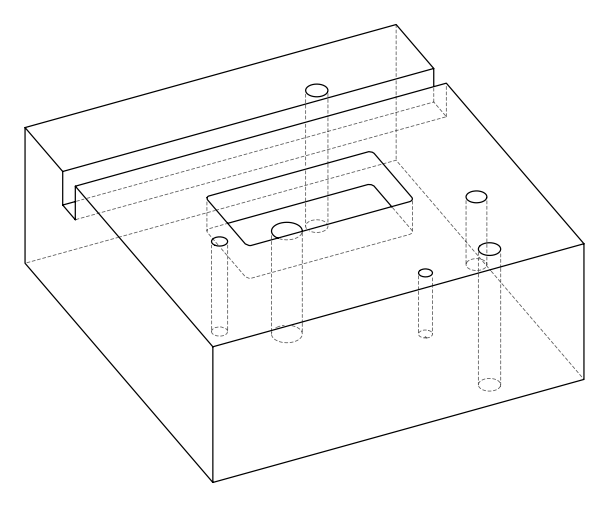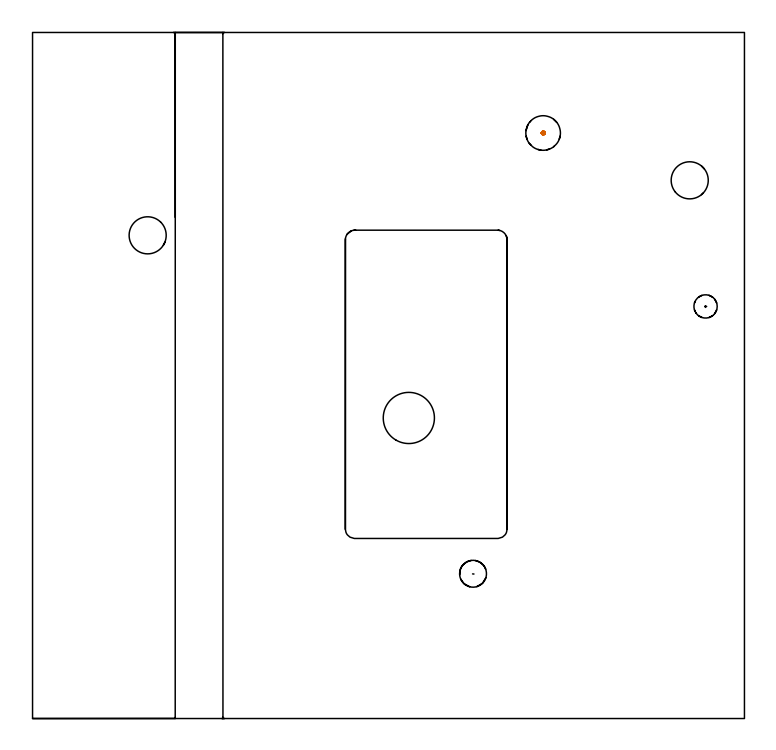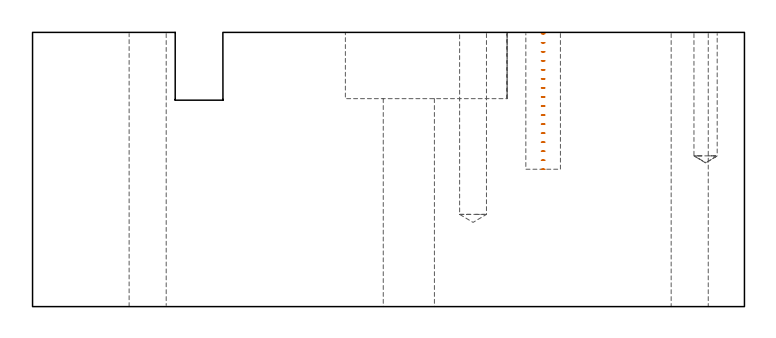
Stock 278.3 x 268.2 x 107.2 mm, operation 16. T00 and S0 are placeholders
(PLAN: 16 operations, 12 tool changes, 74.6 min)
(1 SPOT_DRILL | STEP1HOLE | NXT0321_9005460120000 | 0.03 min | 2 mm3)
(2 SPOT_DRILL_1 | STEP1HOLE_2 | NXT0321_9005460120000 | 0.03 min | 2 mm3)
(3 SPOT_DRILL_2 | STEP1POCKET | NXT0321_9005460120000 | 0.03 min | 1 mm3)
(4 SPOT_DRILL_3 | STEP1POCKET_1 | NXT0321_9005460120000 | 0.03 min | 1 mm3)
(5 DRILL_BLIND_HOLE_INTO_CENTER | STEP1HOLE | NXT0301_030 | 0.05 min | 219 mm3)
(6 GUN_DRILL_THROUGH_HOLE | STEP1HOLE | UGT0307_001 | 0.51 min | 1928 mm3)
(7 SPADE_DRILL_TO_ENLARGE_THROUGH_HOLE | STEP1HOLE | UGT0306_005 | 0.46 min | 15531 mm3)
(8 INDEXABLE_INSERT_DRILL_THROUGH_HOLE_FROM_SOLID | STEP1HOLE_1 | NXT0302_011 | 0.35 min | 33653 mm3)
(9 DRILL_BLIND_HOLE_INTO_CENTER_1 | STEP1HOLE_2 | NXT0301_030 | 0.05 min | 221 mm3)
(10 GUN_DRILL_THROUGH_HOLE_1 | STEP1HOLE_2 | UGT0307_001 | 0.51 min | 1927 mm3)
(11 SPADE_DRILL_TO_ENLARGE_THROUGH_HOLE_1 | STEP1HOLE_2 | UGT0306_005 | 0.46 min | 15528 mm3)
(12 DRILL_BLIND_HOLE_INTO_CENTER_2 | STEP1POCKET | UGT0301_500 | 0.31 min | 6240 mm3)
(13 DRILL_BLIND_HOLE_INTO_CENTER_3 | STEP1POCKET_1 | UGT0301_206 | 0.21 min | 3189 mm3)
(14 MILL_RECTANGULAR_POCKET | POCKET_RECTANGULAR_STRAIGHT | NXT0201_008 | Follow Part, ap 1.5, ae 75% | 62.46 min | 188841 mm3)
(15 MILL_RECTANGULAR_SLOT | SLOT_RECTANGULAR | UGT0201_008 | Follow Part, ap 4, ae 75% | 8.62 min | 132232 mm3)
(16 MILL_BLIND_HOLE_FROM_SOLID_MATERIAL | STEP1POCKET_2 | NXT0201_011 | Spiral | 0.47 min | 7655 mm3)
(TOOL NXT0321_9005460120000 | NC Spot Drill, 142deg, 12mm, Carbide, Uncoated | D12 PA142 FL30 Z2)
(TOOL NXT0301_030 | Carbide Drill 5.9mm [860.1-0590-018A1-MM 2214] | D5.9 PA140 FL28 Z2)
(TOOL UGT0307_001 | Gun Drill 5 mm | D5 PA130 FL24 Z1)
(TOOL UGT0306_005 | Spade Drill 14.5mm | D14.5 PA132 FL10 Z2)
(TOOL NXT0302_011 | Index. Insert Drill 20mm [880-D2000L25-05] | D20 PA176 FL100 Z2)
(TOOL UGT0301_500 | Carbide Drill 10.5 mm | D10.5 PA118 FL87 Z2)
(TOOL UGT0301_206 | Twist Drill 9.1 mm | D9.1 PA118 FL78 Z2)
(TOOL NXT0201_008 | ENDMILL 6mm [2P460-0600-NA 1630] | D6 FL26 Z6)
(TOOL UGT0201_008 | End Mill 16 mm | D16 FL32 Z4)
(TOOL NXT0201_011 | ENDMILL 12mm [2P460-1200-NA 1630] | D12 FL38 Z6)
(OP 16 MILL_BLIND_HOLE_FROM_SOLID_MATERIAL)
G17 G21 G94 G90
T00 M6
G54
G17 G0 G90 X199.6 Y228.9 S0 M3
G43 Z117.2 H1
Z106.669
G94 G3 X199.975 Y229.275 R0.375 F250.
X199.6 Y229.65 R0.375
X198.85 Y228.9 R0.75
X199.6 Y229.65 R-0.75
X199.225 Y229.275 R0.375
X199.6 Y228.9 R0.375
G0 Z103.138
G3 X199.975 Y229.275 R0.375
X199.6 Y229.65 R0.375
X198.85 Y228.9 R0.75
X199.6 Y229.65 R-0.75
X199.225 Y229.275 R0.375
X199.6 Y228.9 R0.375
G0 Z99.606
G3 X199.975 Y229.275 R0.375
X199.6 Y229.65 R0.375
X198.85 Y228.9 R0.75
X199.6 Y229.65 R-0.75
X199.225 Y229.275 R0.375
X199.6 Y228.9 R0.375
G0 Z96.075
G3 X199.975 Y229.275 R0.375
X199.6 Y229.65 R0.375
X198.85 Y228.9 R0.75
X199.6 Y229.65 R-0.75
X199.225 Y229.275 R0.375
X199.6 Y228.9 R0.375
G0 Z92.544
G3 X199.975 Y229.275 R0.375
X199.6 Y229.65 R0.375
X198.85 Y228.9 R0.75
X199.6 Y229.65 R-0.75
X199.225 Y229.275 R0.375
X199.6 Y228.9 R0.375
G0 Z89.013
G3 X199.975 Y229.275 R0.375
X199.6 Y229.65 R0.375
X198.85 Y228.9 R0.75
X199.6 Y229.65 R-0.75
X199.225 Y229.275 R0.375
X199.6 Y228.9 R0.375
G0 Z85.481
G3 X199.975 Y229.275 R0.375
X199.6 Y229.65 R0.375
X198.85 Y228.9 R0.75
X199.6 Y229.65 R-0.75
X199.225 Y229.275 R0.375
X199.6 Y228.9 R0.375
G0 Z81.95
G3 X199.975 Y229.275 R0.375
X199.6 Y229.65 R0.375
X198.85 Y228.9 R0.75
X199.6 Y229.65 R-0.75
X199.225 Y229.275 R0.375
X199.6 Y228.9 R0.375
G0 Z78.419
G3 X199.975 Y229.275 R0.375
X199.6 Y229.65 R0.375
X198.85 Y228.9 R0.75
X199.6 Y229.65 R-0.75
X199.225 Y229.275 R0.375
X199.6 Y228.9 R0.375
G0 Z74.888
G3 X199.975 Y229.275 R0.375
X199.6 Y229.65 R0.375
X198.85 Y228.9 R0.75
X199.6 Y229.65 R-0.75
X199.225 Y229.275 R0.375
X199.6 Y228.9 R0.375
G0 Z71.356
G3 X199.975 Y229.275 R0.375
X199.6 Y229.65 R0.375
X198.85 Y228.9 R0.75
X199.6 Y229.65 R-0.75
X199.225 Y229.275 R0.375
X199.6 Y228.9 R0.375
G0 Z67.825
G3 X199.975 Y229.275 R0.375
X199.6 Y229.65 R0.375
X198.85 Y228.9 R0.75
X199.6 Y229.65 R-0.75
X199.225 Y229.275 R0.375
X199.6 Y228.9 R0.375
G0 Z64.294
G3 X199.975 Y229.275 R0.375
X199.6 Y229.65 R0.375
X198.85 Y228.9 R0.75
X199.6 Y229.65 R-0.75
X199.225 Y229.275 R0.375
X199.6 Y228.9 R0.375
G0 Z60.763
G3 X199.975 Y229.275 R0.375
X199.6 Y229.65 R0.375
X198.85 Y228.9 R0.75
X199.6 Y229.65 R-0.75
X199.225 Y229.275 R0.375
X199.6 Y228.9 R0.375
G0 Z57.231
G3 X199.975 Y229.275 R0.375
X199.6 Y229.65 R0.375
X198.85 Y228.9 R0.75
X199.6 Y229.65 R-0.75
X199.225 Y229.275 R0.375
X199.6 Y228.9 R0.375
G0 Z53.7
G3 X199.975 Y229.275 R0.375
X199.6 Y229.65 R0.375
X198.85 Y228.9 R0.75
X199.6 Y229.65 R-0.75
X199.225 Y229.275 R0.375
X199.6 Y228.9 R0.375
G0 Z117.2
M5
M2
